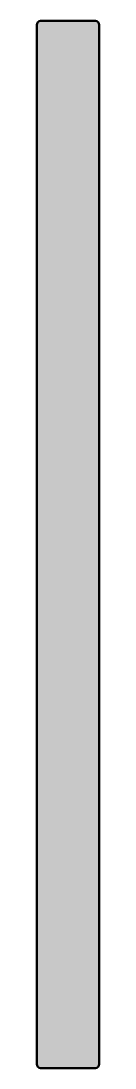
# Model space of a CAD drawing. Extents: x 0 to 8, y 0 to 134.
import ezdxf

# ---------------------------------------------------------------- set-up
doc = ezdxf.new("R2010")
doc.units = 0
doc.layers.add('0S-Alu contour', color=7, linetype='Continuous', lineweight=50)
doc.layers.add('0S-Alu hatch', color=252, linetype='Continuous', lineweight=25)

# ---------------------------------------------------------------- blocks, each defined once
blk = doc.blocks.new('323650__0B84B37E_85ED_4E8C_852B_8834CBCDEFE2_')
at = {"layer": '0S-Alu hatch'}
h = blk.add_hatch(color=256, dxfattribs=at)
edge = h.paths.add_edge_path()
edge.add_ellipse((7.5, 133.3), major_axis=(-0.5, 0), ratio=1, start_angle=180, end_angle=270, ccw=False)
edge.add_line((8, 133.3), (8, 0.5))
edge.add_ellipse((7.5, 0.5), major_axis=(-0.5, 0), ratio=1, start_angle=90, end_angle=180, ccw=False)
edge.add_line((7.5, 0), (0.5, 0))
edge.add_ellipse((0.5, 0.5), major_axis=(-0.5, 0), ratio=1, start_angle=0, end_angle=90, ccw=False)
edge.add_line((0, 0.5), (0, 133.3))
edge.add_ellipse((0.5, 133.3), major_axis=(-0.5, 0), ratio=1, start_angle=270, end_angle=360, ccw=False)
edge.add_line((0.5, 133.8), (7.5, 133.8))
at = {"layer": '0S-Alu contour', "color": 7}
for points in [[(0, 0.5), (0, 133.3)], [(0.5, 133.8), (7.5, 133.8)], [(8, 133.3), (8, 0.5)], [(7.5, 0), (0.5, 0)]]:
    blk.add_lwpolyline(points, dxfattribs=at)
at = {"layer": '0S-Alu contour', "color": 7, "extrusion": (0, 0, -1)}
for centre, start, end in [((-0.5, 133.3), 0, 90), ((-7.5, 133.3), 90, 180), ((-0.5, 0.5), 270, 0), ((-7.5, 0.5), 180, 270)]:
    blk.add_arc(centre, 0.5, start, end, dxfattribs=at)
blk = doc.blocks.new('323650__B3619759_41F1_49BA_B567_5E88F882E083_')
at = {"layer": '0S-Alu contour', "color": 7}
blk.add_blockref('323650__0B84B37E_85ED_4E8C_852B_8834CBCDEFE2_', (0, 0), dxfattribs=at)

msp = doc.modelspace()

# ---------------------------------------------------------------- block references
at = {"layer": '0S-Alu contour', "color": 7}
msp.add_blockref('323650__B3619759_41F1_49BA_B567_5E88F882E083_', (0, 0), dxfattribs=at)

doc.saveas('drawing.dxf')
